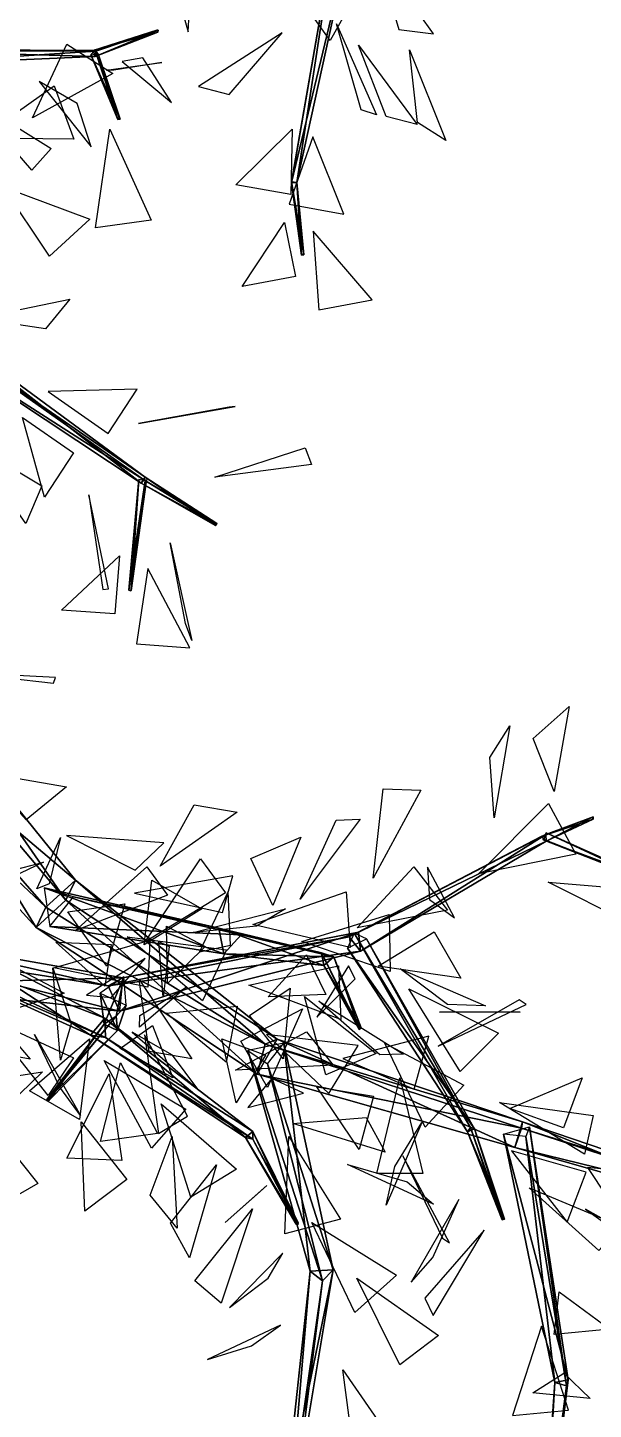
# Model space of a CAD drawing. Extents: x -154 to 171, y -158 to 169.
# Drawn here: x 52.4 to 81.9, y -120.9 to -48.7 of the extents above; entities that cross this region are included whole.
import ezdxf

# ---------------------------------------------------------------- set-up
doc = ezdxf.new("R2010")
doc.units = 0
doc.layers.add('Branches', color=15, linetype='CONTINUOUS')
doc.layers.add('Leaves', color=3, linetype='CONTINUOUS')

msp = doc.modelspace()

# ---------------------------------------------------------------- linework, layer by layer
at = {"layer": 'Branches', "color": 15}
for points in [[(66.148109, -56.832035, 253.07666), (69.430855, -43.19339, 253.513702), (68.555344, -42.951233, 254.030563)], [(66.153206, -56.79847, 252.750519), (66.148109, -56.832035, 253.07666), (68.555344, -42.951233, 254.030563)], [(66.148109, -56.832035, 253.07666), (66.432533, -56.824276, 252.913681), (69.430855, -43.19339, 253.513702)], [(66.153206, -56.79847, 252.750519), (68.555344, -42.951233, 254.030563), (68.54425, -43.079292, 252.993362)], [(66.432533, -56.824276, 252.913681), (66.153206, -56.79847, 252.750519), (68.54425, -43.079292, 252.993362)], [(66.432533, -56.824276, 252.913681), (68.54425, -43.079292, 252.993362), (69.430855, -43.19339, 253.513702)], [(59.184334, -48.980106, 321.700439), (59.12553, -48.86879, 321.732483), (55.79464, -49.939056, 319.744751)], [(59.12553, -48.86879, 321.732483), (55.947495, -49.964638, 319.449371), (55.79464, -49.939056, 319.744751)], [(59.184334, -48.980106, 321.700439), (55.79464, -49.939056, 319.744751), (55.89959, -50.240616, 319.636841)], [(59.196503, -48.875851, 321.623901), (55.89959, -50.240616, 319.636841), (55.947495, -49.964638, 319.449371)], [(59.196503, -48.875851, 321.623901), (59.184334, -48.980106, 321.700439), (55.89959, -50.240616, 319.636841)], [(59.12553, -48.86879, 321.732483), (59.196503, -48.875851, 321.623901), (55.947495, -49.964638, 319.449371)], [(59.184334, -48.980106, 321.700439), (59.196503, -48.875851, 321.623901), (59.12553, -48.86879, 321.732483)], [(55.89959, -50.240616, 319.636841), (42.665524, -49.86755, 314.975281), (42.751091, -50.813175, 314.517059)], [(55.89959, -50.240616, 319.636841), (55.79464, -49.939056, 319.744751), (42.665524, -49.86755, 314.975281)], [(55.79464, -49.939056, 319.744751), (43.114693, -49.947842, 314.036957), (42.665524, -49.86755, 314.975281)], [(55.947495, -49.964638, 319.449371), (42.751091, -50.813175, 314.517059), (43.114693, -49.947842, 314.036957)], [(55.947495, -49.964638, 319.449371), (55.89959, -50.240616, 319.636841), (42.751091, -50.813175, 314.517059)], [(55.79464, -49.939056, 319.744751), (55.947495, -49.964638, 319.449371), (43.114693, -49.947842, 314.036957)], [(57.087841, -53.539368, 323.180817), (55.892033, -49.882576, 319.7659), (55.684246, -50.15731, 319.574707)], [(57.213531, -53.521931, 323.153015), (55.684246, -50.15731, 319.574707), (56.065441, -50.104424, 319.490356)], [(57.213531, -53.521931, 323.153015), (57.087841, -53.539368, 323.180817), (55.684246, -50.15731, 319.574707)], [(57.156357, -53.448784, 323.243866), (56.065441, -50.104424, 319.490356), (55.892033, -49.882576, 319.7659)], [(57.087841, -53.539368, 323.180817), (57.156357, -53.448784, 323.243866), (55.892033, -49.882576, 319.7659)], [(57.156357, -53.448784, 323.243866), (57.213531, -53.521931, 323.153015), (56.065441, -50.104424, 319.490356)], [(57.156357, -53.448784, 323.243866), (57.087841, -53.539368, 323.180817), (57.213531, -53.521931, 323.153015)], [(66.683975, -60.606056, 252.228577), (66.148109, -56.832035, 253.07666), (66.153206, -56.79847, 252.750519)], [(66.68309, -60.627117, 252.356766), (66.432533, -56.824276, 252.913681), (66.148109, -56.832035, 253.07666)], [(66.683975, -60.606056, 252.228577), (66.68309, -60.627117, 252.356766), (66.148109, -56.832035, 253.07666)], [(66.795181, -60.603065, 252.29567), (66.153206, -56.79847, 252.750519), (66.432533, -56.824276, 252.913681)], [(66.795181, -60.603065, 252.29567), (66.683975, -60.606056, 252.228577), (66.153206, -56.79847, 252.750519)], [(66.68309, -60.627117, 252.356766), (66.795181, -60.603065, 252.29567), (66.432533, -56.824276, 252.913681)], [(66.68309, -60.627117, 252.356766), (66.683975, -60.606056, 252.228577), (66.795181, -60.603065, 252.29567)], [(58.313366, -72.524719, 290.076843), (47.372334, -64.02417, 291.376129), (46.612312, -64.78862, 291.279236)], [(58.509933, -72.218925, 290.110565), (46.981926, -64.263733, 290.407898), (47.372334, -64.02417, 291.376129)], [(58.313366, -72.524719, 290.076843), (58.509933, -72.218925, 290.110565), (47.372334, -64.02417, 291.376129)], [(58.452888, -72.359566, 289.782654), (46.612312, -64.78862, 291.279236), (46.981926, -64.263733, 290.407898)], [(58.452888, -72.359566, 289.782654), (58.313366, -72.524719, 290.076843), (46.612312, -64.78862, 291.279236)], [(58.509933, -72.218925, 290.110565), (58.452888, -72.359566, 289.782654), (46.981926, -64.263733, 290.407898)], [(57.78614, -78.129799, 289.212372), (57.665237, -78.121231, 289.259094), (58.181973, -72.334053, 289.952515)], [(57.665237, -78.121231, 289.259094), (58.511505, -72.4067, 290.21994), (58.181973, -72.334053, 289.952515)], [(57.665237, -78.121231, 289.259094), (57.764656, -78.14315, 289.339783), (58.511505, -72.4067, 290.21994)], [(57.764656, -78.14315, 289.339783), (58.58271, -72.362457, 289.797607), (58.511505, -72.4067, 290.21994)], [(57.764656, -78.14315, 289.339783), (57.78614, -78.129799, 289.212372), (58.58271, -72.362457, 289.797607)], [(57.78614, -78.129799, 289.212372), (58.181973, -72.334053, 289.952515), (58.58271, -72.362457, 289.797607)], [(62.18679, -74.739792, 291.166412), (58.509933, -72.218925, 290.110565), (58.313366, -72.524719, 290.076843)], [(62.248447, -74.689362, 291.063782), (58.313366, -72.524719, 290.076843), (58.452888, -72.359566, 289.782654)], [(62.248447, -74.689362, 291.063782), (62.18679, -74.739792, 291.166412), (58.313366, -72.524719, 290.076843)], [(62.251522, -74.627777, 291.178131), (58.452888, -72.359566, 289.782654), (58.509933, -72.218925, 290.110565)], [(62.251522, -74.627777, 291.178131), (62.248447, -74.689362, 291.063782), (58.452888, -72.359566, 289.782654)], [(62.18679, -74.739792, 291.166412), (62.251522, -74.627777, 291.178131), (58.509933, -72.218925, 290.110565)], [(62.18679, -74.739792, 291.166412), (62.248447, -74.689362, 291.063782), (62.251522, -74.627777, 291.178131)], [(57.764656, -78.14315, 289.339783), (57.665237, -78.121231, 289.259094), (57.78614, -78.129799, 289.212372)], [(54.875008, -93.252823, 226.491684), (44.194473, -84.218788, 225.730576), (46.240761, -82.55777, 227.079727)], [(54.375687, -94.310852, 228.537796), (46.240761, -82.55777, 227.079727), (45.306351, -83.543541, 229.710617)], [(54.375687, -94.310852, 228.537796), (54.875008, -93.252823, 226.491684), (46.240761, -82.55777, 227.079727)], [(52.831245, -95.731079, 227.464005), (45.306351, -83.543541, 229.710617), (43.260063, -85.204559, 228.361465)], [(52.831245, -95.731079, 227.464005), (54.375687, -94.310852, 228.537796), (45.306351, -83.543541, 229.710617)], [(53.330566, -94.67305, 225.417892), (43.260063, -85.204559, 228.361465), (44.194473, -84.218788, 225.730576)], [(54.875008, -93.252823, 226.491684), (53.330566, -94.67305, 225.417892), (44.194473, -84.218788, 225.730576)], [(53.330566, -94.67305, 225.417892), (52.831245, -95.731079, 227.464005), (43.260063, -85.204559, 228.361465)], [(81.906807, -90.074501, 273.27594), (81.812103, -89.995132, 273.31604), (79.187912, -90.987617, 269.473175)], [(81.812103, -89.995132, 273.31604), (79.428673, -90.871651, 269.216461), (79.187912, -90.987617, 269.473175)], [(81.906807, -90.074501, 273.27594), (79.187912, -90.987617, 269.473175), (79.449898, -91.22258, 269.345276)], [(81.812103, -89.995132, 273.31604), (81.908585, -89.949059, 273.242249), (79.428673, -90.871651, 269.216461)], [(81.908585, -89.949059, 273.242249), (79.449898, -91.22258, 269.345276), (79.428673, -90.871651, 269.216461)], [(81.908585, -89.949059, 273.242249), (81.906807, -90.074501, 273.27594), (79.449898, -91.22258, 269.345276)], [(81.906807, -90.074501, 273.27594), (81.908585, -89.949059, 273.242249), (81.812103, -89.995132, 273.31604)], [(79.187912, -90.987617, 269.473175), (79.428673, -90.871651, 269.216461), (69.65345, -95.970192, 260.499023)], [(79.428673, -90.871651, 269.216461), (69.756462, -96.976273, 260.910004), (69.65345, -95.970192, 260.499023)], [(79.428673, -90.871651, 269.216461), (79.449898, -91.22258, 269.345276), (69.756462, -96.976273, 260.910004)], [(84.988098, -93.253265, 269.061493), (79.291016, -91.15963, 269.136841), (79.450737, -90.791931, 269.32193)], [(84.951019, -93.352806, 269.136261), (79.450737, -90.791931, 269.32193), (79.324722, -91.130287, 269.576141)], [(84.951019, -93.352806, 269.136261), (84.988098, -93.253265, 269.061493), (79.450737, -90.791931, 269.32193)], [(79.449898, -91.22258, 269.345276), (79.187912, -90.987617, 269.473175), (69.158318, -96.222481, 261.425507)], [(79.187912, -90.987617, 269.473175), (69.65345, -95.970192, 260.499023), (69.158318, -96.222481, 261.425507)], [(79.449898, -91.22258, 269.345276), (69.158318, -96.222481, 261.425507), (69.756462, -96.976273, 260.910004)], [(84.941109, -93.361435, 269.00705), (79.324722, -91.130287, 269.576141), (79.291016, -91.15963, 269.136841)], [(84.988098, -93.253265, 269.061493), (84.941109, -93.361435, 269.00705), (79.291016, -91.15963, 269.136841)], [(84.941109, -93.361435, 269.00705), (84.951019, -93.352806, 269.136261), (79.324722, -91.130287, 269.576141)], [(62.622536, -97.112648, 237.589386), (53.2384, -93.652916, 227.646149), (53.535576, -95.685173, 227.040222)], [(62.622536, -97.112648, 237.589386), (62.369041, -95.76992, 237.903992), (53.2384, -93.652916, 227.646149)], [(62.369041, -95.76992, 237.903992), (54.785404, -94.137764, 226.247147), (53.2384, -93.652916, 227.646149)], [(64.774292, -101.83033, 221.950089), (53.330566, -94.67305, 225.417892), (54.875008, -93.252823, 226.491684)], [(65.401131, -101.557259, 223.995728), (54.875008, -93.252823, 226.491684), (54.375687, -94.310852, 228.537796)], [(65.401131, -101.557259, 223.995728), (64.774292, -101.83033, 221.950089), (54.875008, -93.252823, 226.491684)], [(64.361275, -103.384407, 223.421173), (54.375687, -94.310852, 228.537796), (52.831245, -95.731079, 227.464005)], [(63.530266, -96.110138, 237.166931), (53.535576, -95.685173, 227.040222), (54.785404, -94.137764, 226.247147)], [(64.361275, -103.384407, 223.421173), (65.401131, -101.557259, 223.995728), (54.375687, -94.310852, 228.537796)], [(62.369041, -95.76992, 237.903992), (63.530266, -96.110138, 237.166931), (54.785404, -94.137764, 226.247147)], [(55.665985, -101.358597, 217.596863), (45.649895, -94.846786, 210.633316), (44.496784, -96.304657, 211.077194)], [(56.418262, -100.459, 217.336563), (45.362194, -96.262039, 209.351501), (45.649895, -94.846786, 210.633316)], [(55.665985, -101.358597, 217.596863), (56.418262, -100.459, 217.336563), (45.649895, -94.846786, 210.633316)], [(64.774292, -101.83033, 221.950089), (52.831245, -95.731079, 227.464005), (53.330566, -94.67305, 225.417892)], [(64.774292, -101.83033, 221.950089), (64.361275, -103.384407, 223.421173), (52.831245, -95.731079, 227.464005)], [(63.530266, -96.110138, 237.166931), (62.622536, -97.112648, 237.589386), (53.535576, -95.685173, 227.040222)], [(67.83799, -97.722687, 250.496338), (62.369041, -95.76992, 237.903992), (62.622536, -97.112648, 237.589386)], [(67.83799, -97.722687, 250.496338), (67.721237, -97.062981, 250.671143), (62.369041, -95.76992, 237.903992)], [(67.721237, -97.062981, 250.671143), (63.530266, -96.110138, 237.166931), (62.369041, -95.76992, 237.903992)], [(56.577953, -98.77681, 256.102692), (45.503933, -96.278542, 247.647903), (44.247135, -96.848618, 249.774048)], [(56.440159, -101.472466, 216.668991), (44.496784, -96.304657, 211.077194), (45.362194, -96.262039, 209.351501)], [(56.440159, -101.472466, 216.668991), (55.665985, -101.358597, 217.596863), (44.496784, -96.304657, 211.077194)], [(57.350742, -98.367836, 254.540558), (44.873531, -98.683563, 248.141373), (45.503933, -96.278542, 247.647903)], [(56.418262, -100.459, 217.336563), (56.440159, -101.472466, 216.668991), (45.362194, -96.262039, 209.351501)], [(56.577953, -98.77681, 256.102692), (57.350742, -98.367836, 254.540558), (45.503933, -96.278542, 247.647903)], [(69.756462, -96.976273, 260.910004), (69.158318, -96.222481, 261.425507), (56.577953, -98.77681, 256.102692)], [(69.158318, -96.222481, 261.425507), (57.350742, -98.367836, 254.540558), (56.577953, -98.77681, 256.102692)], [(69.65345, -95.970192, 260.499023), (57.169643, -100.101837, 255.022751), (57.350742, -98.367836, 254.540558)], [(69.65345, -95.970192, 260.499023), (69.756462, -96.976273, 260.910004), (57.169643, -100.101837, 255.022751)], [(69.158318, -96.222481, 261.425507), (69.65345, -95.970192, 260.499023), (57.350742, -98.367836, 254.540558)], [(68.35675, -97.25547, 250.450851), (62.622536, -97.112648, 237.589386), (63.530266, -96.110138, 237.166931)], [(67.721237, -97.062981, 250.671143), (68.35675, -97.25547, 250.450851), (63.530266, -96.110138, 237.166931)], [(75.346573, -106.398964, 268.759552), (69.424072, -96.028313, 261.471832), (69.073357, -96.81395, 260.755035)], [(75.709717, -106.249039, 268.722107), (69.073357, -96.81395, 260.755035), (70.070801, -96.326683, 260.607697)], [(75.496193, -106.169579, 269.049408), (70.070801, -96.326683, 260.607697), (69.424072, -96.028313, 261.471832)], [(75.346573, -106.398964, 268.759552), (75.496193, -106.169579, 269.049408), (69.424072, -96.028313, 261.471832)], [(75.496193, -106.169579, 269.049408), (75.709717, -106.249039, 268.722107), (70.070801, -96.326683, 260.607697)], [(57.169643, -100.101837, 255.022751), (44.247135, -96.848618, 249.774048), (44.873531, -98.683563, 248.141373)], [(57.169643, -100.101837, 255.022751), (56.577953, -98.77681, 256.102692), (44.247135, -96.848618, 249.774048)], [(69.756462, -96.976273, 260.910004), (56.577953, -98.77681, 256.102692), (57.169643, -100.101837, 255.022751)], [(68.35675, -97.25547, 250.450851), (67.83799, -97.722687, 250.496338), (62.622536, -97.112648, 237.589386)], [(69.690292, -101.058907, 260.890045), (67.721237, -97.062981, 250.671143), (67.83799, -97.722687, 250.496338)], [(69.690292, -101.058907, 260.890045), (69.671242, -100.938721, 260.935486), (67.721237, -97.062981, 250.671143)], [(69.671242, -100.938721, 260.935486), (68.35675, -97.25547, 250.450851), (67.721237, -97.062981, 250.671143)], [(69.790642, -100.977264, 260.901825), (67.83799, -97.722687, 250.496338), (68.35675, -97.25547, 250.450851)], [(69.671242, -100.938721, 260.935486), (69.790642, -100.977264, 260.901825), (68.35675, -97.25547, 250.450851)], [(75.709717, -106.249039, 268.722107), (75.346573, -106.398964, 268.759552), (69.073357, -96.81395, 260.755035)], [(69.790642, -100.977264, 260.901825), (69.690292, -101.058907, 260.890045), (67.83799, -97.722687, 250.496338)], [(57.350742, -98.367836, 254.540558), (57.169643, -100.101837, 255.022751), (44.873531, -98.683563, 248.141373)], [(56.375626, -100.777634, 269.04895), (57.39682, -98.305496, 255.320831), (56.172825, -99.156151, 255.199478)], [(56.375626, -100.777634, 269.04895), (56.995548, -100.355858, 269.23761), (57.39682, -98.305496, 255.320831)], [(56.995548, -100.355858, 269.23761), (57.528694, -99.784836, 255.145691), (57.39682, -98.305496, 255.320831)], [(57.064915, -101.108757, 269.075989), (56.172825, -99.156151, 255.199478), (57.528694, -99.784836, 255.145691)], [(57.064915, -101.108757, 269.075989), (56.375626, -100.777634, 269.04895), (56.172825, -99.156151, 255.199478)], [(56.995548, -100.355858, 269.23761), (57.064915, -101.108757, 269.075989), (57.528694, -99.784836, 255.145691)], [(53.376942, -104.715858, 280.537201), (56.995548, -100.355858, 269.23761), (56.375626, -100.777634, 269.04895)], [(53.376942, -104.715858, 280.537201), (53.477116, -104.65139, 280.58902), (56.995548, -100.355858, 269.23761)], [(53.492016, -104.774605, 280.550659), (53.376942, -104.715858, 280.537201), (56.375626, -100.777634, 269.04895)], [(53.477116, -104.65139, 280.58902), (57.064915, -101.108757, 269.075989), (56.995548, -100.355858, 269.23761)], [(53.492016, -104.774605, 280.550659), (56.375626, -100.777634, 269.04895), (57.064915, -101.108757, 269.075989)], [(63.756008, -106.697327, 227.510452), (56.418262, -100.459, 217.336563), (55.665985, -101.358597, 217.596863)], [(63.756008, -106.697327, 227.510452), (64.138634, -106.389549, 227.491699), (56.418262, -100.459, 217.336563)], [(64.138634, -106.389549, 227.491699), (56.440159, -101.472466, 216.668991), (56.418262, -100.459, 217.336563)], [(69.790642, -100.977264, 260.901825), (69.671242, -100.938721, 260.935486), (69.690292, -101.058907, 260.890045)], [(53.477116, -104.65139, 280.58902), (53.492016, -104.774605, 280.550659), (57.064915, -101.108757, 269.075989)], [(64.132706, -106.792175, 227.201157), (55.665985, -101.358597, 217.596863), (56.440159, -101.472466, 216.668991)], [(64.132706, -106.792175, 227.201157), (63.756008, -106.697327, 227.510452), (55.665985, -101.358597, 217.596863)], [(64.138634, -106.389549, 227.491699), (64.132706, -106.792175, 227.201157), (56.440159, -101.472466, 216.668991)], [(77.807266, -107.222588, 221.347794), (65.401131, -101.557259, 223.995728), (64.361275, -103.384407, 223.421173)], [(78.221306, -105.882843, 221.762115), (64.774292, -101.83033, 221.950089), (65.401131, -101.557259, 223.995728)], [(77.807266, -107.222588, 221.347794), (78.221306, -105.882843, 221.762115), (65.401131, -101.557259, 223.995728)], [(67.135345, -113.684219, 230.738373), (65.762039, -101.771431, 223.525879), (63.87817, -102.157043, 223.663589)], [(67.775688, -114.18145, 229.865097), (63.87817, -102.157043, 223.663589), (64.896492, -102.843521, 222.177521)], [(67.775688, -114.18145, 229.865097), (67.135345, -113.684219, 230.738373), (63.87817, -102.157043, 223.663589)], [(78.154762, -106.208214, 220.353668), (64.361275, -103.384407, 223.421173), (64.774292, -101.83033, 221.950089)], [(78.221306, -105.882843, 221.762115), (78.154762, -106.208214, 220.353668), (64.774292, -101.83033, 221.950089)], [(68.3367, -113.607353, 230.762543), (64.896492, -102.843521, 222.177521), (65.762039, -101.771431, 223.525879)], [(67.135345, -113.684219, 230.738373), (68.3367, -113.607353, 230.762543), (65.762039, -101.771431, 223.525879)], [(68.3367, -113.607353, 230.762543), (67.775688, -114.18145, 229.865097), (64.896492, -102.843521, 222.177521)], [(78.154762, -106.208214, 220.353668), (77.807266, -107.222588, 221.347794), (64.361275, -103.384407, 223.421173)], [(53.477116, -104.65139, 280.58902), (53.376942, -104.715858, 280.537201), (53.492016, -104.774605, 280.550659)], [(90.952995, -110.969528, 223.892746), (78.221306, -105.882843, 221.762115), (77.807266, -107.222588, 221.347794)], [(91.21711, -110.308388, 224.112076), (78.154762, -106.208214, 220.353668), (78.221306, -105.882843, 221.762115)], [(90.952995, -110.969528, 223.892746), (91.21711, -110.308388, 224.112076), (78.221306, -105.882843, 221.762115)], [(66.39312, -111.22776, 232.349915), (64.138634, -106.389549, 227.491699), (63.756008, -106.697327, 227.510452)], [(66.494492, -111.255516, 232.27356), (63.756008, -106.697327, 227.510452), (64.132706, -106.792175, 227.201157)], [(66.494492, -111.255516, 232.27356), (66.39312, -111.22776, 232.349915), (63.756008, -106.697327, 227.510452)], [(66.502663, -111.15863, 232.359711), (64.132706, -106.792175, 227.201157), (64.138634, -106.389549, 227.491699)], [(66.39312, -111.22776, 232.349915), (66.502663, -111.15863, 232.359711), (64.138634, -106.389549, 227.491699)], [(77.152428, -111.000107, 270.461823), (75.496193, -106.169579, 269.049408), (75.346573, -106.398964, 268.759552)], [(77.275284, -110.958817, 270.453094), (75.346573, -106.398964, 268.759552), (75.709717, -106.249039, 268.722107)], [(77.275284, -110.958817, 270.453094), (77.152428, -111.000107, 270.461823), (75.346573, -106.398964, 268.759552)], [(77.209389, -110.943642, 270.564026), (75.709717, -106.249039, 268.722107), (75.496193, -106.169579, 269.049408)], [(77.152428, -111.000107, 270.461823), (77.209389, -110.943642, 270.564026), (75.496193, -106.169579, 269.049408)], [(77.209389, -110.943642, 270.564026), (77.275284, -110.958817, 270.453094), (75.709717, -106.249039, 268.722107)], [(80.59243, -119.347466, 216.361481), (77.221703, -106.532784, 221.005661), (78.574867, -106.136971, 220.537048)], [(80.59243, -119.347466, 216.361481), (79.898811, -119.498177, 216.6203), (77.221703, -106.532784, 221.005661)], [(79.898811, -119.498177, 216.6203), (78.386765, -106.64389, 221.920868), (77.221703, -106.532784, 221.005661)], [(91.315331, -110.527435, 223.415009), (77.807266, -107.222588, 221.347794), (78.154762, -106.208214, 220.353668)], [(91.21711, -110.308388, 224.112076), (91.315331, -110.527435, 223.415009), (78.154762, -106.208214, 220.353668)], [(80.507393, -119.673195, 217.046661), (78.574867, -106.136971, 220.537048), (78.386765, -106.64389, 221.920868)], [(79.898811, -119.498177, 216.6203), (80.507393, -119.673195, 217.046661), (78.386765, -106.64389, 221.920868)], [(80.507393, -119.673195, 217.046661), (80.59243, -119.347466, 216.361481), (78.574867, -106.136971, 220.537048)], [(66.502663, -111.15863, 232.359711), (66.494492, -111.255516, 232.27356), (64.132706, -106.792175, 227.201157)], [(91.315331, -110.527435, 223.415009), (90.952995, -110.969528, 223.892746), (77.807266, -107.222588, 221.347794)], [(77.209389, -110.943642, 270.564026), (77.152428, -111.000107, 270.461823), (77.275284, -110.958817, 270.453094)], [(66.494492, -111.255516, 232.27356), (66.502663, -111.15863, 232.359711), (66.39312, -111.22776, 232.349915)], [(65.820023, -125.752975, 237.544159), (68.3367, -113.607353, 230.762543), (67.135345, -113.684219, 230.738373)], [(65.820023, -125.752975, 237.544159), (66.298576, -125.82058, 237.602524), (68.3367, -113.607353, 230.762543)], [(66.079895, -125.940643, 237.184494), (65.820023, -125.752975, 237.544159), (67.135345, -113.684219, 230.738373)], [(66.079895, -125.940643, 237.184494), (67.135345, -113.684219, 230.738373), (67.775688, -114.18145, 229.865097)], [(66.298576, -125.82058, 237.602524), (67.775688, -114.18145, 229.865097), (68.3367, -113.607353, 230.762543)], [(66.298576, -125.82058, 237.602524), (66.079895, -125.940643, 237.184494), (67.775688, -114.18145, 229.865097)], [(79.293098, -130.000885, 210.202225), (79.174072, -130.018494, 210.25119), (79.898811, -119.498177, 216.6203)], [(79.174072, -130.018494, 210.25119), (80.507393, -119.673195, 217.046661), (79.898811, -119.498177, 216.6203)], [(79.174072, -130.018494, 210.25119), (79.277557, -130.066895, 210.313019), (80.507393, -119.673195, 217.046661)], [(79.277557, -130.066895, 210.313019), (80.59243, -119.347466, 216.361481), (80.507393, -119.673195, 217.046661)], [(79.277557, -130.066895, 210.313019), (79.293098, -130.000885, 210.202225), (80.59243, -119.347466, 216.361481)], [(79.293098, -130.000885, 210.202225), (79.898811, -119.498177, 216.6203), (80.59243, -119.347466, 216.361481)]]:
    msp.add_3dface(points, dxfattribs=at)
at = {"layer": 'Leaves', "color": 3}
for points in [[(59.419979, -44.263096, 207.00972), (60.767082, -48.957024, 208.854263), (60.869633, -47.057369, 211.17392)], [(65.333984, -45.426991, 204.746658), (69.569382, -46.901306, 202.074997), (68.17247, -49.414265, 202.931549)], [(70.577385, -44.866951, 255.011032), (71.757591, -48.830433, 258.196625), (73.568008, -49.06905, 255.816406)], [(65.67157, -49.013542, 254.574905), (61.300156, -51.812531, 255.128418), (62.910423, -52.225853, 257.625671)], [(68.508217, -48.538994, 208.303833), (70.595993, -53.29253, 207.76059), (69.788963, -53.029156, 210.63797)], [(52.628792, -53.452038, 313.63501), (54.427479, -49.605534, 316.671295), (56.822521, -51.129322, 315.700806)], [(69.649124, -49.64933, 251.904861), (72.707909, -53.79192, 251.048843), (71.097641, -53.378597, 248.551605)], [(57.322742, -50.510345, 322.561829), (59.89817, -52.656681, 326.563141), (58.387882, -50.311981, 327.668304)], [(72.309143, -49.904087, 211.398621), (74.205475, -54.632748, 212.536026), (72.730515, -53.686878, 214.971146)], [(56.887951, -50.952034, 323.596375), (56.490219, -50.958588, 328.801361), (59.392864, -50.555874, 328.159119)], [(49.900112, -54.504551, 303.954834), (53.771477, -51.775299, 306.148834), (54.798363, -54.566917, 305.758484)], [(52.991714, -51.559235, 320.322571), (55.703796, -54.965019, 323.202728), (54.964672, -52.695446, 325.020081)], [(49.296513, -52.376762, 316.069244), (53.604515, -55.059719, 314.847412), (52.601879, -56.175541, 317.445435)], [(56.674362, -54.036846, 320.696777), (58.822987, -58.786404, 320.422699), (55.920341, -59.189117, 321.064941)], [(66.188896, -54.041576, 250.833054), (66.115105, -57.457108, 246.886063), (63.256187, -56.949364, 247.640244)], [(67.275459, -54.438168, 255.218918), (66.036621, -57.964214, 258.863373), (68.895538, -58.471958, 258.109192)], [(51.101383, -57.05846, 308.899353), (55.633698, -58.734947, 310.873535), (53.532513, -60.682049, 311.764496)], [(65.78627, -58.915283, 250.564499), (66.360382, -61.742054, 246.213669), (63.578873, -62.254593, 247.213928)], [(67.286469, -59.370598, 254.502975), (67.581535, -63.469414, 257.722076), (70.363045, -62.956875, 256.721832)], [(49.695415, -63.923725, 289.158356), (54.592628, -62.917591, 287.656677), (53.308681, -64.464355, 285.42981)], [(53.461815, -67.743935, 292.718079), (56.578201, -69.933678, 296.287842), (58.093018, -67.620674, 295.123657)], [(58.161285, -69.420479, 289.976227), (63.2071, -68.523209, 290.968506), (62.909508, -68.563889, 287.983582)], [(52.114586, -69.096199, 288.278442), (54.774529, -70.951553, 284.187927), (53.259712, -73.264557, 285.352112)], [(49.310432, -70.389832, 295.704437), (53.127193, -72.675514, 298.435364), (52.280548, -74.636963, 296.329193)], [(62.158131, -72.207939, 290.36264), (66.87204, -70.677528, 292.001831), (67.194206, -71.557945, 289.152069)], [(55.584068, -73.140297, 290.283844), (56.314579, -78.082672, 288.770782), (56.612171, -78.041992, 291.755707)], [(59.818745, -75.651436, 291.162018), (60.95253, -80.745499, 291.284882), (60.630363, -79.865089, 294.134644)], [(57.180607, -76.321022, 287.494629), (56.936886, -79.349838, 283.25), (54.144745, -79.151909, 284.329254)], [(58.648975, -76.985466, 291.415344), (58.062477, -80.924706, 294.790009), (60.854618, -81.122635, 293.710754)], [(48.807968, -82.417938, 228.003113), (53.739723, -82.965424, 229.624237), (53.840862, -82.669807, 226.640549)], [(79.868217, -88.624451, 272.382233), (78.761993, -85.864769, 276.672943), (80.641487, -84.19577, 275.035278)], [(76.739838, -90.003952, 268.889526), (76.505318, -86.854843, 273.046234), (77.548271, -85.201935, 270.770233)], [(50.074043, -87.636124, 223.82106), (54.419235, -88.377579, 221.024719), (52.29916, -90.110542, 219.799118)], [(70.418755, -93.147301, 261.628876), (70.943428, -88.49469, 263.937103), (72.91259, -88.5616, 261.674805)], [(59.29237, -92.533806, 232.795441), (61.080215, -89.334526, 236.512726), (63.316189, -89.707405, 234.547684)], [(75.919846, -92.925079, 263.38092), (79.568947, -89.261841, 262.663452), (80.991386, -91.903091, 262.684509)], [(66.604103, -94.250389, 259.658173), (68.494949, -90.126373, 262.240265), (69.735527, -90.076424, 259.509247)], [(53.500286, -93.454857, 230.938583), (52.866352, -93.705879, 236.114014), (54.104691, -91.037483, 235.525635)], [(54.403069, -90.928986, 229.672012), (58.002331, -92.73848, 232.991806), (59.483925, -91.314461, 230.806152)], [(65.178749, -94.583229, 246.06929), (64.028137, -92.124298, 250.527954), (66.647362, -91.010139, 249.580154)], [(48.75156, -94.43898, 213.146667), (51.494961, -92.764999, 217.260239), (53.212772, -92.32296, 214.84079)], [(58.511066, -96.4776, 253.905563), (61.401875, -92.141319, 254.205399), (62.715401, -93.9142, 252.172775)], [(54.873756, -95.885773, 252.234879), (58.598999, -92.562668, 253.761169), (59.685001, -94.045128, 251.389908)], [(57.958801, -93.940086, 228.442505), (62.551289, -94.940788, 230.713547), (63.101109, -93.042053, 228.456894)], [(69.577805, -95.743462, 249.630646), (72.539734, -92.561653, 252.520828), (74.304581, -94.824539, 251.646393)], [(73.353989, -94.276108, 267.246826), (74.671173, -95.230942, 272.207001), (73.248734, -92.589691, 272.185944)], [(58.459751, -96.630539, 255.603745), (58.86871, -93.26667, 259.574554), (61.468021, -94.758209, 259.437134)], [(79.557381, -93.366974, 267.738281), (84.758186, -93.807678, 267.82428), (83.715233, -95.460587, 270.100281)], [(56.514545, -97.757324, 265.51059), (54.478165, -94.907204, 269.380981), (57.448162, -94.495155, 269.477509)], [(61.348595, -97.005028, 260.192535), (62.967068, -96.651054, 265.142792), (62.855034, -93.851593, 264.07019)], [(64.144791, -95.570877, 234.762589), (69.004341, -93.863113, 235.610092), (69.221924, -96.7743, 234.918961)], [(61.017216, -95.984642, 223.124435), (65.836243, -94.751183, 221.541534), (64.337326, -95.665184, 219.108871)], [(66.694534, -96.459221, 239.933121), (71.249458, -95.045609, 242.055466), (71.308838, -98.033966, 241.798172)], [(61.647091, -96.729416, 241.906448), (59.683907, -98.656258, 246.343018), (59.624531, -95.6679, 246.600311)], [(70.670967, -97.746246, 254.913147), (73.599876, -95.953491, 258.844757), (75.002495, -98.372688, 257.758392)], [(53.747395, -97.829941, 212.71936), (58.7593, -96.397446, 213.000015), (58.658211, -98.846146, 211.269791)], [(56.411747, -98.792953, 270.850708), (53.853256, -96.496193, 274.778656), (56.740238, -96.618675, 275.585083)], [(57.58168, -96.219765, 226.989304), (62.754982, -96.897552, 227.15535), (61.516644, -99.565941, 227.743729)], [(59.77644, -96.73082, 238.27327), (59.456253, -99.367393, 242.767258), (59.23867, -96.456207, 243.458389)], [(55.452961, -99.262192, 219.09462), (56.74258, -99.391197, 224.151321), (58.526215, -97.354721, 222.85849)], [(67.944878, -99.224144, 260.218781), (64.929543, -99.345238, 264.478241), (66.940552, -97.160843, 264.907501)], [(54.289455, -99.168358, 260.269836), (50.478218, -100.377899, 263.625641), (51.047508, -97.454407, 263.984955)], [(53.695641, -97.832939, 224.128387), (54.655174, -100.754349, 219.910019), (54.105354, -102.653084, 222.166672)], [(63.925156, -98.743111, 255.386993), (68.615074, -97.73716, 253.327179), (68.727112, -100.536621, 254.399765)], [(69.130829, -97.741524, 264.437317), (67.481239, -100.422005, 268.601929), (69.472908, -98.41407, 269.602661)], [(71.831688, -97.884148, 262.99881), (76.2733, -99.828354, 264.933289), (74.304138, -99.761444, 267.195587)], [(58.209232, -98.454353, 232.686432), (60.960754, -102.582443, 234.310638), (58.724781, -102.209564, 236.275681)], [(58.226341, -100.943993, 222.111069), (58.234657, -100.322594, 227.294098), (60.633392, -98.856918, 226.246307)], [(66.09436, -98.896797, 250.760376), (65.724167, -102.591827, 254.429123), (63.95932, -100.328941, 255.303558)], [(66.828148, -99.331215, 245.046005), (70.570496, -102.303375, 247.146271), (67.951271, -103.417534, 248.09407)], [(67.591057, -99.574532, 260.009125), (72.008598, -102.338623, 260.317505), (70.768021, -102.388573, 263.048523)], [(72.275711, -98.930168, 260.563354), (76.953102, -101.241295, 260.388275), (74.961433, -103.249229, 259.387543)], [(73.805557, -101.937187, 222.041855), (78.41021, -99.749794, 223.165451), (78.043785, -99.511116, 220.197495)], [(52.514805, -102.603821, 279.368378), (48.247414, -101.817131, 282.270203), (50.434299, -100.162735, 283.486969)], [(59.616383, -100.200859, 260.230713), (63.316124, -99.832397, 263.894897), (62.746834, -102.75589, 263.535583)], [(66.725029, -99.979782, 254.792297), (64.905083, -104.088165, 257.449158), (63.502464, -101.668968, 258.535522)], [(73.878708, -100.153999, 266.677612), (75.712448, -100.143822, 271.565094), (78.099983, -100.147423, 269.748596)], [(50.228607, -100.424294, 248.989334), (54.776402, -102.545387, 247.551086), (53.461758, -104.501289, 249.407471)], [(57.216957, -102.049599, 275.450684), (58.895054, -100.846565, 280.245148), (59.970245, -103.575455, 279.61496)], [(55.603764, -101.54921, 254.96907), (55.083309, -105.754158, 258.01825), (52.483997, -104.262619, 258.15567)], [(52.733578, -101.316055, 254.649612), (55.14901, -105.554321, 256.507782), (54.063007, -104.071854, 258.879059)], [(57.841282, -101.193756, 257.586212), (61.258858, -104.170113, 260.17688), (59.945332, -102.397232, 262.209503)], [(58.488972, -101.335091, 226.69252), (59.22197, -106.490662, 226.328094), (60.720882, -105.57666, 228.760757)], [(62.510712, -101.552208, 220.440353), (64.800522, -102.393547, 215.825272), (63.274704, -104.887421, 216.497925)], [(63.238712, -103.186005, 223.908447), (66.939484, -101.188858, 227.001297), (68.338837, -102.918556, 224.988846)], [(64.847221, -101.314232, 226.622665), (68.109428, -104.395004, 229.290421), (69.635246, -101.901131, 228.617767)], [(68.84288, -102.566376, 225.622437), (72.566338, -104.181076, 228.905502), (73.316742, -101.405655, 228.048798)], [(71.019432, -101.77668, 258.804169), (75.143723, -103.971214, 261.133179), (73.132713, -106.155609, 260.703918)], [(57.233616, -102.801361, 264.917694), (59.158501, -106.492561, 268.067291), (56.188503, -106.90461, 267.970764)], [(56.370426, -102.678131, 214.979599), (60.639263, -105.222092, 213.381058), (58.855629, -107.258568, 214.673889)], [(53.16024, -103.274406, 273.833069), (49.589375, -106.709671, 275.475586), (48.514183, -103.980782, 276.105774)], [(56.642231, -103.374207, 269.329773), (57.307953, -107.903198, 271.838776), (54.420971, -107.780716, 271.032349)], [(65.122009, -103.615257, 227.506165), (63.882725, -105.139458, 232.34259), (66.783875, -104.377533, 232.39566)], [(71.809799, -103.576897, 263.965088), (73.00386, -108.57869, 263.067108), (70.616325, -108.575089, 264.883606)], [(77.557724, -105.191544, 218.582092), (81.334259, -103.576614, 215.360321), (80.345261, -106.196625, 214.284485)], [(67.482864, -104.047043, 219.634338), (70.434265, -104.543839, 215.357376), (69.683868, -107.31926, 216.214081)], [(59.344604, -104.934746, 219.08876), (63.293221, -108.349045, 219.057663), (60.894485, -109.81472, 220.105453)], [(77.007912, -104.874649, 267.258392), (81.893562, -105.554047, 268.966858), (81.456505, -107.564323, 266.783325)], [(55.185612, -105.877029, 279.018646), (57.560234, -108.895943, 282.553802), (55.373348, -110.550339, 281.337036)], [(66.231674, -105.973137, 227.869751), (70.056747, -105.649879, 231.407318), (71.047768, -107.458977, 229.229004)], [(72.962563, -105.915451, 269.026337), (71.104713, -110.227661, 271.307373), (71.541771, -108.217384, 273.490906)], [(59.928173, -106.642487, 224.577301), (60.184334, -111.432541, 226.636383), (58.784985, -109.702843, 228.648834)], [(66.010788, -106.642357, 222.379303), (68.716652, -110.960381, 221.246613), (65.815506, -111.722305, 221.193542)], [(49.064304, -111.30265, 281.717651), (51.142078, -106.870575, 283.531372), (52.917583, -109.100784, 284.466125)], [(77.647385, -107.394073, 223.863525), (80.545708, -111.120499, 226.0914), (81.534706, -108.500488, 227.167236)], [(62.242329, -108.131477, 227.847321), (60.839291, -112.982018, 229.1716), (59.848274, -111.17292, 231.349915)], [(69.082329, -108.104256, 228.402939), (72.19677, -109.008369, 232.493515), (73.560089, -110.186699, 230.095001)], [(71.959869, -107.662331, 221.809341), (74.030075, -111.96122, 219.691849), (74.3965, -112.199898, 222.659805)], [(81.608467, -108.265541, 224.591827), (83.661011, -111.355942, 228.264221), (84.408607, -108.542366, 228.988708)], [(64.680717, -109.373428, 232.748108), (62.688984, -111.138268, 237.239029), (64.861137, -109.199532, 237.96225)], [(78.567352, -109.318237, 269.014404), (83.342506, -111.321106, 269.674988), (82.205811, -112.597534, 267.209503)], [(74.890152, -109.937515, 271.030334), (72.394737, -114.249817, 272.588196), (73.531433, -112.973389, 275.05368)], [(64.124519, -110.415504, 226.720383), (62.47665, -115.353615, 226.333527), (61.113331, -114.175285, 228.732056)], [(81.498917, -110.444153, 219.351364), (85.743874, -113.482117, 219.317291), (85.299774, -112.589668, 216.487747)], [(67.218559, -111.133728, 229.844635), (71.632324, -113.896172, 230.215546), (69.460167, -115.834908, 229.492325)], [(76.205215, -111.531586, 219.839249), (73.107674, -115.094154, 217.611404), (73.551773, -115.986603, 220.440948)], [(65.70948, -112.740089, 231.971863), (62.919739, -115.577629, 235.350571), (64.933182, -114.048454, 236.965408)], [(69.571419, -114.041817, 228.389313), (73.827736, -117.046501, 228.714325), (71.814293, -118.575676, 227.099487)], [(80.119034, -114.766426, 215.633606), (82.776756, -116.702614, 211.579269), (79.864891, -116.980515, 210.913101)], [(65.588852, -116.501129, 234.299164), (61.779667, -118.29129, 237.387115), (64.07502, -117.570389, 239.17923)], [(79.207794, -116.543877, 220.358154), (77.697487, -121.208237, 222.150574), (80.609352, -120.930336, 222.816742)], [(68.833557, -118.828552, 231.079559), (71.792656, -123.106239, 231.521286), (69.497307, -123.827141, 229.729172)], [(80.377899, -119.001923, 214.156891), (81.738327, -120.334091, 209.296387), (78.753693, -120.03093, 209.303741)]]:
    msp.add_3dface(points, dxfattribs=at)

doc.saveas('drawing.dxf')
